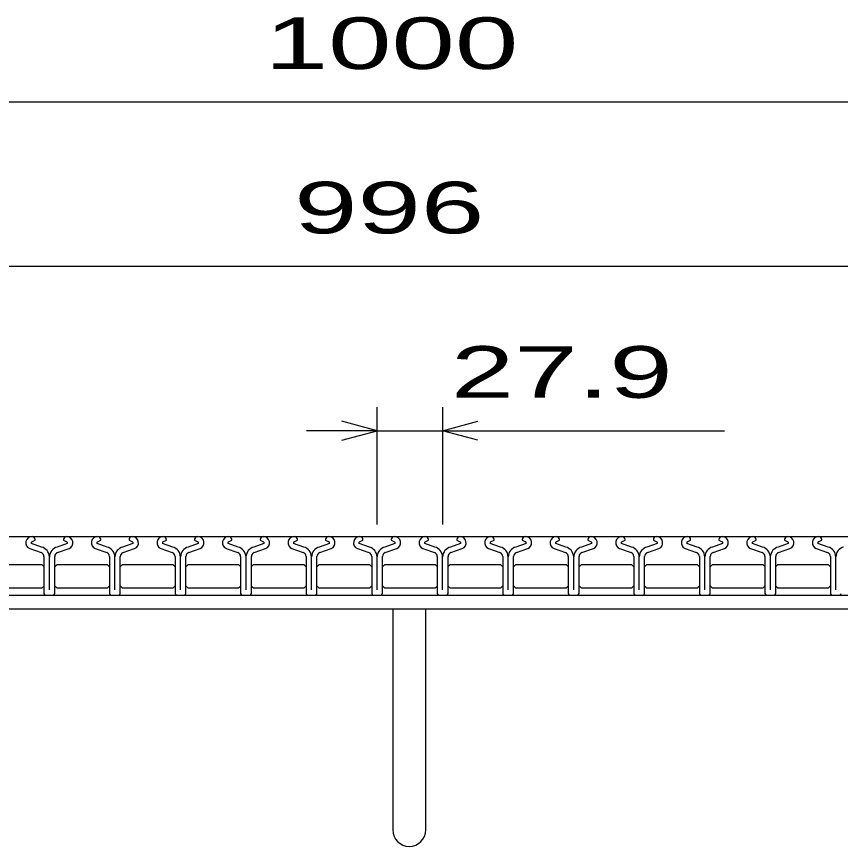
# Model space of a CAD drawing. Units: millimetres, scale not verified. Extents: x -1820 to 1724, y -1285 to 1059.
# Drawn here: x -1095.2 to -744.5, y -694 to -340.7 of the extents above; entities that cross this region are included whole.
import ezdxf
from ezdxf.enums import TextEntityAlignment as Align

# ---------------------------------------------------------------- set-up
doc = ezdxf.new("R2010")
doc.units = ezdxf.units.MM
doc.header["$LTSCALE"] = 10
for name, color, linetype, lineweight in [('16', 3, 'Continuous', 25), ('19', 6, 'Continuous', 25), ('22', 2, 'Continuous', 25)]:
    doc.layers.add(name, color=color, linetype=linetype, lineweight=lineweight)
doc.styles.add('ベクトル', font='')
doc.styles.get('ベクトル').set_extended_font_data('ベクトル')

msp = doc.modelspace()

# ---------------------------------------------------------------- linework, layer by layer
at = {"layer": '16'}
for p, q in [((-1426, -562), (-430, -562)), ((-1084.5, -566.53), (-1088.82, -565.01)), ((-1088.66, -564.31), (-1087.22, -563.61)), ((-1087.22, -563.61), (-1087.22, -563.38)), ((-1073.6, -565.01), (-1077.92, -566.53)), ((-1075.2, -563.38), (-1075.2, -563.61)), ((-1075.2, -563.61), (-1073.76, -564.31)), ((-1056.6, -566.53), (-1060.92, -565.01)), ((-1060.76, -564.31), (-1059.32, -563.61)), ((-1059.32, -563.61), (-1059.32, -563.38)), ((-1045.7, -565.01), (-1050.02, -566.53)), ((-1047.3, -563.38), (-1047.3, -563.61)), ((-1047.3, -563.61), (-1045.86, -564.31)), ((-1028.7, -566.53), (-1033.02, -565.01)), ((-1032.86, -564.31), (-1031.42, -563.61)), ((-1031.42, -563.61), (-1031.42, -563.38)), ((-1017.8, -565.01), (-1022.12, -566.53)), ((-1019.4, -563.38), (-1019.4, -563.61)), ((-1019.4, -563.61), (-1017.96, -564.31)), ((-1000.8, -566.53), (-1005.12, -565.01)), ((-1004.96, -564.31), (-1003.52, -563.61)), ((-1003.52, -563.61), (-1003.52, -563.38)), ((-989.9, -565.01), (-994.22, -566.53)), ((-991.5, -563.38), (-991.5, -563.61)), ((-991.5, -563.61), (-990.06, -564.31)), ((-972.9, -566.53), (-977.22, -565.01)), ((-977.06, -564.31), (-975.62, -563.61)), ((-975.62, -563.61), (-975.62, -563.38)), ((-962, -565.01), (-966.32, -566.53)), ((-963.6, -563.38), (-963.6, -563.61)), ((-963.6, -563.61), (-962.16, -564.31)), ((-945, -566.53), (-949.32, -565.01)), ((-949.16, -564.31), (-947.72, -563.61)), ((-947.72, -563.61), (-947.72, -563.38)), ((-934.1, -565.01), (-938.42, -566.53)), ((-935.7, -563.38), (-935.7, -563.61)), ((-935.7, -563.61), (-934.26, -564.31)), ((-917.1, -566.53), (-921.42, -565.01)), ((-921.26, -564.31), (-919.82, -563.61)), ((-919.82, -563.61), (-919.82, -563.38)), ((-906.2, -565.01), (-910.52, -566.53)), ((-907.8, -563.38), (-907.8, -563.61)), ((-907.8, -563.61), (-906.36, -564.31)), ((-889.2, -566.53), (-893.52, -565.01)), ((-893.36, -564.31), (-891.92, -563.61)), ((-891.92, -563.61), (-891.92, -563.38)), ((-878.3, -565.01), (-882.62, -566.53)), ((-879.9, -563.38), (-879.9, -563.61)), ((-879.9, -563.61), (-878.46, -564.31)), ((-861.3, -566.53), (-865.62, -565.01)), ((-865.46, -564.31), (-864.02, -563.61)), ((-864.02, -563.61), (-864.02, -563.38)), ((-850.4, -565.01), (-854.72, -566.53)), ((-852, -563.38), (-852, -563.61)), ((-852, -563.61), (-850.56, -564.31)), ((-833.4, -566.53), (-837.72, -565.01)), ((-837.56, -564.31), (-836.12, -563.61)), ((-836.12, -563.61), (-836.12, -563.38)), ((-822.5, -565.01), (-826.82, -566.53)), ((-824.1, -563.38), (-824.1, -563.61)), ((-824.1, -563.61), (-822.66, -564.31)), ((-805.5, -566.53), (-809.82, -565.01)), ((-809.66, -564.31), (-808.22, -563.61)), ((-808.22, -563.61), (-808.22, -563.38)), ((-794.6, -565.01), (-798.92, -566.53)), ((-796.2, -563.38), (-796.2, -563.61)), ((-796.2, -563.61), (-794.76, -564.31)), ((-777.6, -566.53), (-781.92, -565.01)), ((-781.76, -564.31), (-780.32, -563.61)), ((-780.32, -563.61), (-780.32, -563.38)), ((-766.7, -565.01), (-771.02, -566.53)), ((-768.3, -563.38), (-768.3, -563.61)), ((-768.3, -563.61), (-766.86, -564.31)), ((-749.7, -566.53), (-754.02, -565.01)), ((-753.86, -564.31), (-752.42, -563.61)), ((-752.42, -563.61), (-752.42, -563.38)), ((-1089.58, -567.18), (-1084.71, -568.89)), ((-1077.71, -568.89), (-1072.84, -567.18)), ((-1061.68, -567.18), (-1056.81, -568.89)), ((-1049.81, -568.89), (-1044.94, -567.18)), ((-1033.78, -567.18), (-1028.91, -568.89)), ((-1021.91, -568.89), (-1017.04, -567.18)), ((-1005.88, -567.18), (-1001.01, -568.89)), ((-994.01, -568.89), (-989.14, -567.18)), ((-977.98, -567.18), (-973.11, -568.89)), ((-966.11, -568.89), (-961.24, -567.18)), ((-950.08, -567.18), (-945.21, -568.89)), ((-938.21, -568.89), (-933.34, -567.18)), ((-922.18, -567.18), (-917.31, -568.89)), ((-910.31, -568.89), (-905.44, -567.18)), ((-894.28, -567.18), (-889.41, -568.89)), ((-882.41, -568.89), (-877.54, -567.18)), ((-866.38, -567.18), (-861.51, -568.89)), ((-854.51, -568.89), (-849.64, -567.18)), ((-838.48, -567.18), (-833.61, -568.89)), ((-826.61, -568.89), (-821.74, -567.18)), ((-810.58, -567.18), (-805.71, -568.89)), ((-798.71, -568.89), (-793.84, -567.18)), ((-782.68, -567.18), (-777.81, -568.89)), ((-770.81, -568.89), (-765.94, -567.18)), ((-754.78, -567.18), (-749.91, -568.89)), ((-1083.51, -570.59), (-1083.51, -586.31)), ((-1081.2, -584.71), (-1081.2, -570.64)), ((-1078.91, -586.31), (-1078.91, -570.59)), ((-1055.61, -570.59), (-1055.61, -586.31)), ((-1053.3, -584.71), (-1053.3, -570.64)), ((-1051.01, -586.31), (-1051.01, -570.59)), ((-1027.71, -570.59), (-1027.71, -586.31)), ((-1025.4, -584.71), (-1025.4, -570.64)), ((-1023.11, -586.31), (-1023.11, -570.59)), ((-999.81, -570.59), (-999.81, -586.31)), ((-997.5, -584.71), (-997.5, -570.64)), ((-995.21, -586.31), (-995.21, -570.59)), ((-971.91, -570.59), (-971.91, -586.31)), ((-969.6, -584.71), (-969.6, -570.64)), ((-967.31, -586.31), (-967.31, -570.59)), ((-944.01, -570.59), (-944.01, -586.31)), ((-941.7, -584.71), (-941.7, -570.64)), ((-939.41, -586.31), (-939.41, -570.59)), ((-916.11, -570.59), (-916.11, -586.31)), ((-913.8, -584.71), (-913.8, -570.64)), ((-911.51, -586.31), (-911.51, -570.59)), ((-888.21, -570.59), (-888.21, -586.31)), ((-885.9, -584.71), (-885.9, -570.64)), ((-883.61, -586.31), (-883.61, -570.59)), ((-860.31, -570.59), (-860.31, -586.31)), ((-858, -584.71), (-858, -570.64)), ((-855.71, -586.31), (-855.71, -570.59)), ((-832.41, -570.59), (-832.41, -586.31)), ((-830.1, -584.71), (-830.1, -570.64)), ((-827.81, -586.31), (-827.81, -570.59)), ((-804.51, -570.59), (-804.51, -586.31)), ((-802.2, -584.71), (-802.2, -570.64)), ((-799.91, -586.31), (-799.91, -570.59)), ((-776.61, -570.59), (-776.61, -586.31)), ((-774.3, -584.71), (-774.3, -570.64)), ((-772.01, -586.31), (-772.01, -570.59)), ((-748.71, -570.59), (-748.71, -586.31)), ((-746.4, -584.71), (-746.4, -570.64)), ((-1105.85, -574), (-1084.45, -574)), ((-1084.45, -574), (-1083.45, -575)), ((-1078.95, -575), (-1077.95, -574)), ((-1077.95, -574), (-1056.55, -574)), ((-1056.55, -574), (-1055.55, -575)), ((-1051.05, -575), (-1050.05, -574)), ((-1050.05, -574), (-1028.65, -574)), ((-1028.65, -574), (-1027.65, -575)), ((-1023.15, -575), (-1022.15, -574)), ((-1022.15, -574), (-1000.75, -574)), ((-1000.75, -574), (-999.75, -575)), ((-995.25, -575), (-994.25, -574)), ((-994.25, -574), (-972.85, -574)), ((-972.85, -574), (-971.85, -575)), ((-967.35, -575), (-966.35, -574)), ((-966.35, -574), (-944.95, -574)), ((-944.95, -574), (-943.95, -575)), ((-939.45, -575), (-938.45, -574)), ((-938.45, -574), (-917.05, -574)), ((-917.05, -574), (-916.05, -575)), ((-911.55, -575), (-910.55, -574)), ((-910.55, -574), (-889.15, -574)), ((-889.15, -574), (-888.15, -575)), ((-883.65, -575), (-882.65, -574)), ((-882.65, -574), (-861.25, -574)), ((-861.25, -574), (-860.25, -575)), ((-855.75, -575), (-854.75, -574)), ((-854.75, -574), (-833.35, -574)), ((-833.35, -574), (-832.35, -575)), ((-827.85, -575), (-826.85, -574)), ((-826.85, -574), (-805.45, -574)), ((-805.45, -574), (-804.45, -575)), ((-799.95, -575), (-798.95, -574)), ((-798.95, -574), (-777.55, -574)), ((-777.55, -574), (-776.55, -575)), ((-772.05, -575), (-771.05, -574)), ((-771.05, -574), (-749.65, -574)), ((-749.65, -574), (-748.65, -575)), ((-1084.45, -584), (-1105.85, -584)), ((-1083.45, -583), (-1084.45, -584)), ((-1077.95, -584), (-1078.95, -583)), ((-1056.55, -584), (-1077.95, -584)), ((-1055.55, -583), (-1056.55, -584)), ((-1050.05, -584), (-1051.05, -583)), ((-1028.65, -584), (-1050.05, -584)), ((-1027.65, -583), (-1028.65, -584)), ((-1022.15, -584), (-1023.15, -583)), ((-1000.75, -584), (-1022.15, -584)), ((-999.75, -583), (-1000.75, -584)), ((-994.25, -584), (-995.25, -583)), ((-972.85, -584), (-994.25, -584)), ((-971.85, -583), (-972.85, -584)), ((-966.35, -584), (-967.35, -583)), ((-944.95, -584), (-966.35, -584)), ((-943.95, -583), (-944.95, -584)), ((-938.45, -584), (-939.45, -583)), ((-917.05, -584), (-938.45, -584)), ((-916.05, -583), (-917.05, -584)), ((-910.55, -584), (-911.55, -583)), ((-889.15, -584), (-910.55, -584)), ((-888.15, -583), (-889.15, -584)), ((-882.65, -584), (-883.65, -583)), ((-861.25, -584), (-882.65, -584)), ((-860.25, -583), (-861.25, -584)), ((-854.75, -584), (-855.75, -583)), ((-833.35, -584), (-854.75, -584)), ((-832.35, -583), (-833.35, -584)), ((-826.85, -584), (-827.85, -583)), ((-805.45, -584), (-826.85, -584)), ((-804.45, -583), (-805.45, -584)), ((-798.95, -584), (-799.95, -583)), ((-777.55, -584), (-798.95, -584)), ((-776.55, -583), (-777.55, -584)), ((-771.05, -584), (-772.05, -583)), ((-749.65, -584), (-771.05, -584)), ((-748.65, -583), (-749.65, -584)), ((-1426, -587), (-430, -587)), ((-1082.81, -587.01), (-1079.61, -587.01)), ((-1054.91, -587.01), (-1051.71, -587.01)), ((-1027.01, -587.01), (-1023.81, -587.01)), ((-999.11, -587.01), (-995.91, -587.01)), ((-971.21, -587.01), (-968.01, -587.01)), ((-943.31, -587.01), (-940.11, -587.01)), ((-915.41, -587.01), (-912.21, -587.01)), ((-887.51, -587.01), (-884.31, -587.01)), ((-859.61, -587.01), (-856.41, -587.01)), ((-831.71, -587.01), (-828.51, -587.01)), ((-803.81, -587.01), (-800.61, -587.01)), ((-775.91, -587.01), (-772.71, -587.01)), ((-748.01, -587.01), (-744.81, -587.01))]:
    msp.add_line(p, q, dxfattribs=at)
for centre, radius, start, end in [((-1088.51, -564.7), 2.7, 90.98, 246.68), ((-1088.49, -564.72), 0.44, 111.91, 222.33), ((-1088.67, -563.45), 1.45, 2.5, 85.55), ((-1073.75, -563.45), 1.45, 94.45, 177.5), ((-1073.91, -564.7), 2.7, 293.32, 89.02), ((-1073.93, -564.72), 0.44, 317.67, 68.09), ((-1060.61, -564.7), 2.7, 90.98, 246.68), ((-1060.59, -564.72), 0.44, 111.91, 222.33), ((-1060.77, -563.45), 1.45, 2.5, 85.55), ((-1045.85, -563.45), 1.45, 94.45, 177.5), ((-1046.01, -564.7), 2.7, 293.32, 89.02), ((-1046.03, -564.72), 0.44, 317.67, 68.09), ((-1032.71, -564.7), 2.7, 90.98, 246.68), ((-1032.69, -564.72), 0.44, 111.91, 222.33), ((-1032.87, -563.45), 1.45, 2.5, 85.55), ((-1017.95, -563.45), 1.45, 94.45, 177.5), ((-1018.11, -564.7), 2.7, 293.32, 89.02), ((-1018.13, -564.72), 0.44, 317.67, 68.09), ((-1004.81, -564.7), 2.7, 90.98, 246.68), ((-1004.79, -564.72), 0.44, 111.91, 222.33), ((-1004.97, -563.45), 1.45, 2.5, 85.55), ((-990.05, -563.45), 1.45, 94.45, 177.5), ((-990.21, -564.7), 2.7, 293.32, 89.02), ((-990.23, -564.72), 0.44, 317.67, 68.09), ((-976.91, -564.7), 2.7, 90.98, 246.68), ((-976.89, -564.72), 0.44, 111.91, 222.33), ((-977.07, -563.45), 1.45, 2.5, 85.55), ((-962.15, -563.45), 1.45, 94.45, 177.5), ((-962.31, -564.7), 2.7, 293.32, 89.02), ((-962.33, -564.72), 0.44, 317.67, 68.09), ((-949.01, -564.7), 2.7, 90.98, 246.68), ((-948.99, -564.72), 0.44, 111.91, 222.33), ((-949.17, -563.45), 1.45, 2.5, 85.55), ((-934.25, -563.45), 1.45, 94.45, 177.5), ((-934.41, -564.7), 2.7, 293.32, 89.02), ((-934.43, -564.72), 0.44, 317.67, 68.09), ((-921.11, -564.7), 2.7, 90.98, 246.68), ((-921.09, -564.72), 0.44, 111.91, 222.33), ((-921.27, -563.45), 1.45, 2.5, 85.55), ((-906.35, -563.45), 1.45, 94.45, 177.5), ((-906.51, -564.7), 2.7, 293.32, 89.02), ((-906.53, -564.72), 0.44, 317.67, 68.09), ((-893.21, -564.7), 2.7, 90.98, 246.68), ((-893.19, -564.72), 0.44, 111.91, 222.33), ((-893.37, -563.45), 1.45, 2.5, 85.55), ((-878.45, -563.45), 1.45, 94.45, 177.5), ((-878.61, -564.7), 2.7, 293.32, 89.02), ((-878.63, -564.72), 0.44, 317.67, 68.09), ((-865.31, -564.7), 2.7, 90.98, 246.68), ((-865.29, -564.72), 0.44, 111.91, 222.33), ((-865.47, -563.45), 1.45, 2.5, 85.55), ((-850.55, -563.45), 1.45, 94.45, 177.5), ((-850.71, -564.7), 2.7, 293.32, 89.02), ((-850.73, -564.72), 0.44, 317.67, 68.09), ((-837.41, -564.7), 2.7, 90.98, 246.68), ((-837.39, -564.72), 0.44, 111.91, 222.33), ((-837.57, -563.45), 1.45, 2.5, 85.55), ((-822.65, -563.45), 1.45, 94.45, 177.5), ((-822.81, -564.7), 2.7, 293.32, 89.02), ((-822.83, -564.72), 0.44, 317.67, 68.09), ((-809.51, -564.7), 2.7, 90.98, 246.68), ((-809.49, -564.72), 0.44, 111.91, 222.33), ((-809.67, -563.45), 1.45, 2.5, 85.55), ((-794.75, -563.45), 1.45, 94.45, 177.5), ((-794.91, -564.7), 2.7, 293.32, 89.02), ((-794.93, -564.72), 0.44, 317.67, 68.09), ((-781.61, -564.7), 2.7, 90.98, 246.68), ((-781.59, -564.72), 0.44, 111.91, 222.33), ((-781.77, -563.45), 1.45, 2.5, 85.55), ((-766.85, -563.45), 1.45, 94.45, 177.5), ((-767.01, -564.7), 2.7, 293.32, 89.02), ((-767.03, -564.72), 0.44, 317.67, 68.09), ((-753.71, -564.7), 2.7, 90.98, 246.68), ((-753.69, -564.72), 0.44, 111.91, 222.33), ((-753.87, -563.45), 1.45, 2.5, 85.55), ((-1085.79, -570.94), 4.6, 3.78, 73.7), ((-1076.63, -570.94), 4.6, 106.3, 176.22), ((-1057.89, -570.94), 4.6, 3.78, 73.7), ((-1048.73, -570.94), 4.6, 106.3, 176.22), ((-1029.99, -570.94), 4.6, 3.78, 73.7), ((-1020.83, -570.94), 4.6, 106.3, 176.22), ((-1002.09, -570.94), 4.6, 3.78, 73.7), ((-992.93, -570.94), 4.6, 106.3, 176.22), ((-974.19, -570.94), 4.6, 3.78, 73.7), ((-965.03, -570.94), 4.6, 106.3, 176.22), ((-946.29, -570.94), 4.6, 3.78, 73.7), ((-937.13, -570.94), 4.6, 106.3, 176.22), ((-918.39, -570.94), 4.6, 3.78, 73.7), ((-909.23, -570.94), 4.6, 106.3, 176.22), ((-890.49, -570.94), 4.6, 3.78, 73.7), ((-881.33, -570.94), 4.6, 106.3, 176.22), ((-862.59, -570.94), 4.6, 3.78, 73.7), ((-853.43, -570.94), 4.6, 106.3, 176.22), ((-834.69, -570.94), 4.6, 3.78, 73.7), ((-825.53, -570.94), 4.6, 106.3, 176.22), ((-806.79, -570.94), 4.6, 3.78, 73.7), ((-797.63, -570.94), 4.6, 106.3, 176.22), ((-778.89, -570.94), 4.6, 3.78, 73.7), ((-769.73, -570.94), 4.6, 106.3, 176.22), ((-750.99, -570.94), 4.6, 3.78, 73.7), ((-741.83, -570.94), 4.6, 106.3, 176.22), ((-1085.31, -570.59), 1.8, 0, 70.58), ((-1077.11, -570.59), 1.8, 109.42, 180), ((-1057.41, -570.59), 1.8, 0, 70.58), ((-1049.21, -570.59), 1.8, 109.42, 180), ((-1029.51, -570.59), 1.8, 0, 70.58), ((-1021.31, -570.59), 1.8, 109.42, 180), ((-1001.61, -570.59), 1.8, 0, 70.58), ((-993.41, -570.59), 1.8, 109.42, 180), ((-973.71, -570.59), 1.8, 0, 70.58), ((-965.51, -570.59), 1.8, 109.42, 180), ((-945.81, -570.59), 1.8, 0, 70.58), ((-937.61, -570.59), 1.8, 109.42, 180), ((-917.91, -570.59), 1.8, 0, 70.58), ((-909.71, -570.59), 1.8, 109.42, 180), ((-890.01, -570.59), 1.8, 0, 70.58), ((-881.81, -570.59), 1.8, 109.42, 180), ((-862.11, -570.59), 1.8, 0, 70.58), ((-853.91, -570.59), 1.8, 109.42, 180), ((-834.21, -570.59), 1.8, 0, 70.58), ((-826.01, -570.59), 1.8, 109.42, 180), ((-806.31, -570.59), 1.8, 0, 70.58), ((-798.11, -570.59), 1.8, 109.42, 180), ((-778.41, -570.59), 1.8, 0, 70.58), ((-770.21, -570.59), 1.8, 109.42, 180), ((-750.51, -570.59), 1.8, 0, 70.58), ((-1082.81, -586.31), 0.7, 180, 270), ((-1079.61, -586.31), 0.7, 270, 0), ((-1054.91, -586.31), 0.7, 180, 270), ((-1051.71, -586.31), 0.7, 270, 0), ((-1027.01, -586.31), 0.7, 180, 270), ((-1023.81, -586.31), 0.7, 270, 0), ((-999.11, -586.31), 0.7, 180, 270), ((-995.91, -586.31), 0.7, 270, 0), ((-971.21, -586.31), 0.7, 180, 270), ((-968.01, -586.31), 0.7, 270, 0), ((-943.31, -586.31), 0.7, 180, 270), ((-940.11, -586.31), 0.7, 270, 0), ((-915.41, -586.31), 0.7, 180, 270), ((-912.21, -586.31), 0.7, 270, 0), ((-887.51, -586.31), 0.7, 180, 270), ((-884.31, -586.31), 0.7, 270, 0), ((-859.61, -586.31), 0.7, 180, 270), ((-856.41, -586.31), 0.7, 270, 0), ((-831.71, -586.31), 0.7, 180, 270), ((-828.51, -586.31), 0.7, 270, 0), ((-803.81, -586.31), 0.7, 180, 270), ((-800.61, -586.31), 0.7, 270, 0), ((-775.91, -586.31), 0.7, 180, 270), ((-772.71, -586.31), 0.7, 270, 0), ((-748.01, -586.31), 0.7, 180, 270), ((-744.81, -586.31), 0.7, 270, 0)]:
    msp.add_arc(centre, radius, start, end, dxfattribs=at)
at = {"layer": '19'}
for p, q in [((-1428, -587), (-428, -587)), ((-428, -593), (-1428, -593)), ((-935, -593), (-935, -687)), ((-921, -687), (-921, -593))]:
    msp.add_line(p, q, dxfattribs=at)
msp.add_arc((-928, -687), 7, 180, 0, dxfattribs=at)
at = {"layer": '22', "color": 4}
for p, q in [((-1428, -377), (-428, -377)), ((-1426, -447), (-430, -447)), ((-941.7, -557), (-941.7, -507)), ((-913.8, -507), (-913.8, -557)), ((-941.7, -517), (-956.7, -513)), ((-913.8, -517), (-898.8, -513)), ((-941.7, -517), (-971.7, -517)), ((-956.7, -521), (-941.7, -517)), ((-941.7, -517), (-913.8, -517)), ((-898.8, -521), (-913.8, -517)), ((-913.8, -517), (-793.8, -517))]:
    msp.add_line(p, q, dxfattribs=at)

# ---------------------------------------------------------------- texts
at = {"layer": '22', "style": 'ベクトル', "width": 1.65}
for s, p in [(' 1000 ', (-1003, -352)), (' 996 ', (-990.5, -422)), (' 27.9 ', (-923.8, -492))]:
    msp.add_text(s, height=21.99, dxfattribs=at).set_placement(p, align=Align.MIDDLE_LEFT)

doc.saveas('drawing.dxf')
